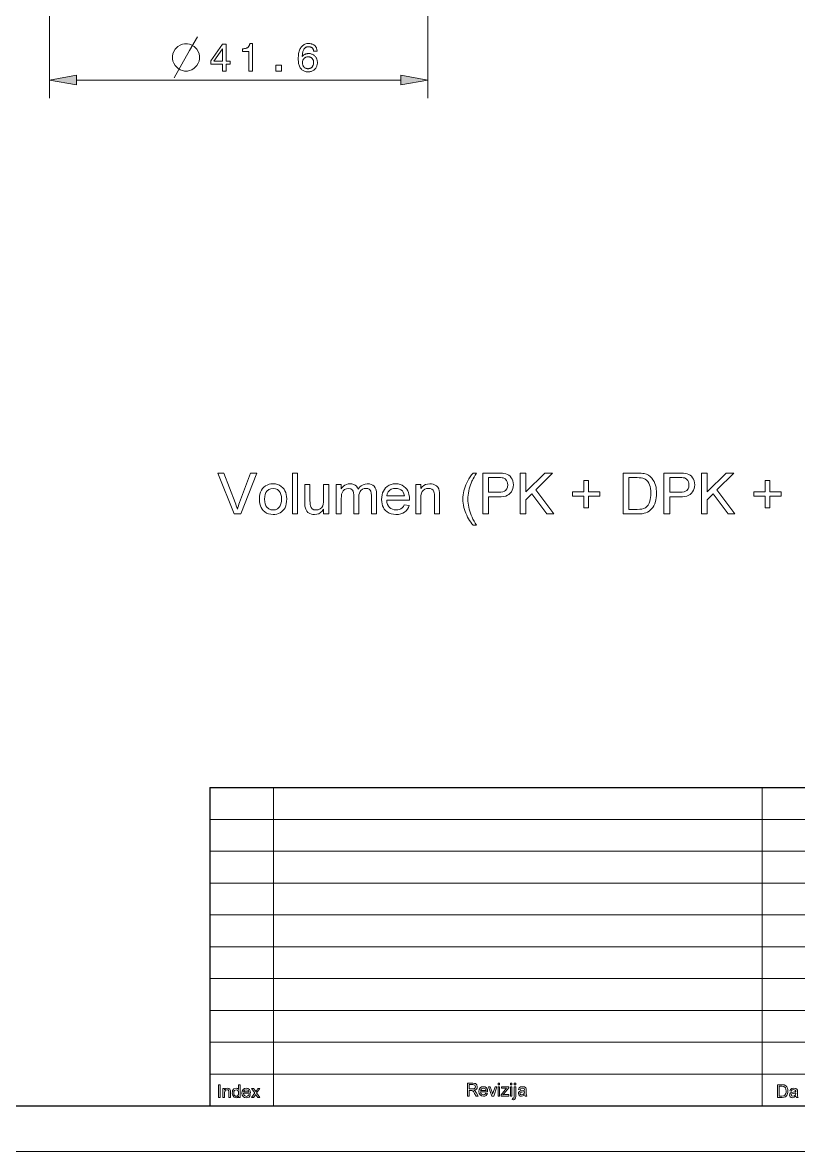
# Model space of a CAD drawing. Extents: x 0 to 297, y 0 to 547.
# Drawn here: x 121.8 to 207.2, y 0 to 124.1 of the extents above; entities that cross this region are included whole.
import ezdxf

# ---------------------------------------------------------------- set-up
doc = ezdxf.new("R2010")
doc.units = 0

msp = doc.modelspace()

# ---------------------------------------------------------------- linework, layer by layer
at = {"color": 7, "lineweight": 13}
for p, q in [((124.8, 148.16), (124.8, 115.79)), ((166.4, 148.16), (166.4, 115.79)), ((127.75, 117.79), (163.45, 117.79)), ((149.42, 40), (149.42, 5)), ((203.21, 40), (203.21, 5)), ((142.42, 36.5), (292, 36.5)), ((292, 33), (142.42, 33)), ((142.42, 29.5), (260.61, 29.5)), ((142.42, 26), (260.61, 26)), ((142.42, 22.5), (260.61, 22.5)), ((142.42, 19), (292, 19)), ((224.21, 15.5), (142.42, 15.5)), ((142.42, 12), (292, 12)), ((142.42, 8.5), (292, 8.5)), ((0, 0), (297, 0))]:
    msp.add_line(p, q, dxfattribs=at)
at = {"color": 7, "lineweight": 30}
for p, q in [((142.42, 40), (292, 40)), ((142.42, 40), (142.42, 5)), ((20, 5), (292, 5))]:
    msp.add_line(p, q, dxfattribs=at)
at = {"color": 7, "lineweight": 13}
for points in [[(139.96, 121.79), (139.66, 121.79), (139.41, 121.74), (139.16, 121.64), (138.91, 121.49), (138.61, 121.19), (138.46, 120.94), (138.36, 120.69), (138.31, 120.44), (138.31, 120.14), (138.36, 119.89), (138.46, 119.64), (138.61, 119.39), (138.91, 119.09), (139.16, 118.94), (139.41, 118.84), (139.66, 118.79), (139.96, 118.79), (140.21, 118.84), (140.46, 118.94), (140.71, 119.09), (141.01, 119.39), (141.16, 119.64), (141.26, 119.89), (141.31, 120.14), (141.31, 120.44), (141.26, 120.69), (141.16, 120.94), (141.01, 121.19), (140.71, 121.49), (140.46, 121.64), (140.21, 121.74)], [(143.84, 118.79), (143.84, 119.54), (142.53, 119.54), (142.53, 119.92), (143.84, 121.73), (144.23, 121.73), (144.23, 119.88), (144.66, 119.88), (144.66, 119.54), (144.23, 119.54), (144.23, 118.79)], [(146.73, 118.79), (146.73, 120.93), (146.03, 120.93), (146.03, 121.23), (146.1, 121.24), (146.17, 121.24), (146.24, 121.25), (146.3, 121.26), (146.36, 121.27), (146.42, 121.29), (146.47, 121.31), (146.52, 121.33), (146.56, 121.35), (146.6, 121.38), (146.64, 121.41), (146.67, 121.44), (146.7, 121.47), (146.73, 121.51), (146.75, 121.55), (146.77, 121.6), (146.79, 121.65), (146.81, 121.7), (146.82, 121.76), (146.83, 121.81), (147.12, 121.81), (147.12, 118.79)], [(154.24, 120.98), (153.84, 120.98), (153.84, 121.03), (153.83, 121.07), (153.82, 121.11), (153.8, 121.15), (153.79, 121.19), (153.77, 121.22), (153.75, 121.26), (153.73, 121.29), (153.71, 121.31), (153.68, 121.34), (153.65, 121.36), (153.62, 121.38), (153.59, 121.4), (153.55, 121.42), (153.51, 121.43), (153.47, 121.44), (153.43, 121.45), (153.39, 121.46), (153.34, 121.46), (153.3, 121.46), (153.23, 121.46), (153.17, 121.45), (153.11, 121.44), (153.06, 121.42), (153.01, 121.4), (152.96, 121.37), (152.91, 121.33), (152.87, 121.29), (152.83, 121.25), (152.79, 121.19), (152.76, 121.14), (152.73, 121.07), (152.7, 121.01), (152.68, 120.93), (152.65, 120.85), (152.64, 120.77), (152.62, 120.68), (152.61, 120.58), (152.6, 120.48), (152.59, 120.38), (152.61, 120.41), (152.64, 120.44), (152.67, 120.47), (152.7, 120.49), (152.73, 120.52), (152.76, 120.54), (152.79, 120.56), (152.83, 120.59), (152.86, 120.6), (152.9, 120.62), (152.93, 120.64), (152.97, 120.65), (153.01, 120.67), (153.05, 120.68), (153.09, 120.69), (153.13, 120.69), (153.17, 120.7), (153.22, 120.7), (153.26, 120.71), (153.31, 120.71), (153.39, 120.7), (153.47, 120.7), (153.55, 120.68), (153.62, 120.66), (153.69, 120.64), (153.76, 120.61), (153.82, 120.57), (153.88, 120.53), (153.94, 120.49), (154, 120.43), (154.05, 120.38), (154.09, 120.32), (154.13, 120.25), (154.17, 120.19), (154.2, 120.12), (154.22, 120.04), (154.24, 119.97), (154.25, 119.89), (154.26, 119.8), (154.26, 119.71), (154.26, 119.63), (154.25, 119.54), (154.24, 119.46), (154.22, 119.38), (154.19, 119.31), (154.16, 119.24), (154.12, 119.17), (154.08, 119.11), (154.03, 119.05), (153.98, 118.99), (153.92, 118.93), (153.86, 118.89), (153.8, 118.85), (153.73, 118.81), (153.66, 118.78), (153.58, 118.75), (153.5, 118.73), (153.42, 118.72), (153.33, 118.71), (153.24, 118.71), (153.14, 118.71), (153.04, 118.72), (152.95, 118.74), (152.86, 118.77), (152.78, 118.8), (152.7, 118.84), (152.63, 118.89), (152.56, 118.94), (152.5, 119), (152.44, 119.07), (152.38, 119.15), (152.34, 119.23), (152.29, 119.32), (152.26, 119.42), (152.23, 119.52), (152.2, 119.63), (152.18, 119.74), (152.17, 119.86), (152.16, 119.99), (152.16, 120.12), (152.16, 120.28), (152.17, 120.43), (152.18, 120.58), (152.2, 120.71), (152.23, 120.84), (152.26, 120.96), (152.3, 121.07), (152.35, 121.18), (152.4, 121.28), (152.45, 121.37), (152.52, 121.46), (152.58, 121.53), (152.66, 121.6), (152.73, 121.65), (152.81, 121.7), (152.9, 121.74), (152.99, 121.77), (153.09, 121.8), (153.19, 121.81), (153.29, 121.81), (153.37, 121.81), (153.45, 121.8), (153.53, 121.79), (153.6, 121.78), (153.67, 121.76), (153.74, 121.74), (153.8, 121.71), (153.86, 121.67), (153.92, 121.64), (153.97, 121.6), (154.01, 121.55), (154.06, 121.5), (154.09, 121.45), (154.13, 121.39), (154.16, 121.33), (154.18, 121.27), (154.2, 121.2), (154.22, 121.13), (154.23, 121.06)], [(142.89, 119.88), (143.84, 119.88), (143.84, 121.23)], [(149.7, 118.79), (149.7, 119.44), (150.3, 119.44), (150.3, 118.79)], [(153.85, 119.71), (153.84, 119.77), (153.84, 119.82), (153.83, 119.87), (153.82, 119.93), (153.8, 119.97), (153.79, 120.02), (153.77, 120.06), (153.74, 120.1), (153.71, 120.14), (153.68, 120.18), (153.65, 120.21), (153.61, 120.24), (153.58, 120.27), (153.54, 120.29), (153.5, 120.31), (153.45, 120.32), (153.41, 120.34), (153.36, 120.35), (153.31, 120.35), (153.26, 120.35), (153.2, 120.35), (153.14, 120.35), (153.09, 120.34), (153.04, 120.33), (152.99, 120.31), (152.95, 120.29), (152.91, 120.27), (152.87, 120.24), (152.83, 120.21), (152.79, 120.18), (152.76, 120.14), (152.73, 120.11), (152.71, 120.06), (152.69, 120.02), (152.67, 119.97), (152.65, 119.93), (152.64, 119.87), (152.63, 119.82), (152.63, 119.76), (152.63, 119.71), (152.63, 119.65), (152.63, 119.59), (152.64, 119.54), (152.65, 119.48), (152.67, 119.44), (152.69, 119.39), (152.71, 119.34), (152.73, 119.3), (152.76, 119.26), (152.79, 119.23), (152.83, 119.19), (152.86, 119.16), (152.9, 119.14), (152.94, 119.11), (152.99, 119.09), (153.03, 119.08), (153.08, 119.07), (153.13, 119.06), (153.18, 119.05), (153.24, 119.05), (153.29, 119.05), (153.34, 119.06), (153.39, 119.07), (153.44, 119.08), (153.48, 119.1), (153.53, 119.12), (153.57, 119.14), (153.61, 119.17), (153.64, 119.2), (153.68, 119.23), (153.71, 119.27), (153.74, 119.31), (153.76, 119.35), (153.78, 119.4), (153.8, 119.44), (153.82, 119.49), (153.83, 119.54), (153.84, 119.6), (153.84, 119.65)], [(127.75, 118.32), (124.8, 117.79), (127.75, 117.27)], [(163.45, 117.27), (166.4, 117.79), (163.45, 118.32)], [(145.12, 70.09), (143.32, 74.59), (143.99, 74.59), (145.21, 71.35), (145.28, 71.16), (145.34, 70.97), (145.4, 70.8), (145.46, 70.62), (145.51, 70.8), (145.57, 70.99), (145.63, 71.17), (145.7, 71.35), (146.92, 74.59), (147.59, 74.59), (145.85, 70.09)], [(151.52, 70.09), (151.52, 74.59), (152.08, 74.59), (152.08, 70.09)], [(171.39, 68.84), (171.26, 69.01), (171.13, 69.18), (171.01, 69.36), (170.9, 69.55), (170.79, 69.74), (170.69, 69.95), (170.59, 70.16), (170.51, 70.37), (170.43, 70.59), (170.37, 70.81), (170.33, 71.04), (170.29, 71.26), (170.27, 71.49), (170.27, 71.72), (170.27, 71.95), (170.29, 72.19), (170.33, 72.42), (170.37, 72.64), (170.44, 72.86), (170.51, 73.08), (170.6, 73.3), (170.7, 73.51), (170.81, 73.73), (170.94, 73.95), (171.08, 74.16), (171.23, 74.38), (171.39, 74.59), (171.77, 74.59), (171.62, 74.36), (171.5, 74.15), (171.4, 73.97), (171.32, 73.82), (171.26, 73.7), (171.17, 73.49), (171.09, 73.28), (171.02, 73.06), (170.96, 72.84), (170.91, 72.62), (170.88, 72.39), (170.85, 72.17), (170.83, 71.94), (170.83, 71.72), (170.83, 71.49), (170.85, 71.27), (170.88, 71.05), (170.92, 70.83), (170.97, 70.61), (171.03, 70.39), (171.1, 70.17), (171.18, 69.95), (171.28, 69.72), (171.38, 69.5), (171.5, 69.28), (171.63, 69.06), (171.77, 68.84)], [(172.45, 70.09), (172.45, 74.59), (174.12, 74.59), (174.39, 74.59), (174.62, 74.57), (174.79, 74.55), (175, 74.5), (175.18, 74.43), (175.34, 74.34), (175.48, 74.23), (175.59, 74.08), (175.69, 73.91), (175.77, 73.73), (175.81, 73.52), (175.83, 73.31), (175.81, 73.09), (175.77, 72.89), (175.7, 72.7), (175.6, 72.52), (175.47, 72.36), (175.34, 72.24), (175.17, 72.14), (174.98, 72.06), (174.75, 72.01), (174.49, 71.98), (174.2, 71.97), (173.08, 71.97), (173.08, 70.09)], [(176.58, 70.09), (176.58, 74.59), (177.2, 74.59), (177.2, 72.51), (179.29, 74.59), (180.14, 74.59), (178.29, 72.74), (180.27, 70.09), (179.5, 70.09), (177.85, 72.3), (177.2, 71.65), (177.2, 70.09)], [(187.89, 70.09), (187.89, 74.59), (189.43, 74.59), (189.67, 74.59), (189.89, 74.57), (190.07, 74.55), (190.22, 74.53), (190.46, 74.45), (190.68, 74.34), (190.87, 74.2), (191.04, 74.04), (191.18, 73.86), (191.3, 73.66), (191.4, 73.43), (191.47, 73.24), (191.52, 73.04), (191.55, 72.83), (191.57, 72.6), (191.58, 72.37), (191.57, 72.12), (191.55, 71.88), (191.51, 71.66), (191.46, 71.46), (191.37, 71.21), (191.27, 70.99), (191.16, 70.8), (191.03, 70.64), (190.89, 70.5), (190.75, 70.39), (190.59, 70.3), (190.41, 70.23), (190.22, 70.17), (190, 70.12), (189.76, 70.1), (189.5, 70.09)], [(192.39, 70.09), (192.39, 74.59), (194.06, 74.59), (194.33, 74.59), (194.55, 74.57), (194.73, 74.55), (194.94, 74.5), (195.12, 74.43), (195.28, 74.34), (195.41, 74.23), (195.53, 74.08), (195.63, 73.91), (195.71, 73.73), (195.75, 73.52), (195.77, 73.31), (195.75, 73.09), (195.71, 72.89), (195.64, 72.7), (195.54, 72.52), (195.41, 72.36), (195.28, 72.24), (195.11, 72.14), (194.92, 72.06), (194.69, 72.01), (194.43, 71.98), (194.13, 71.97), (193.02, 71.97), (193.02, 70.09)], [(196.52, 70.09), (196.52, 74.59), (197.14, 74.59), (197.14, 72.51), (199.22, 74.59), (200.08, 74.59), (198.22, 72.74), (200.2, 70.09), (199.44, 70.09), (197.79, 72.3), (197.14, 71.65), (197.14, 70.09)], [(147.89, 71.72), (147.9, 72), (147.95, 72.26), (148.01, 72.5), (148.11, 72.7), (148.23, 72.89), (148.38, 73.04), (148.56, 73.17), (148.74, 73.27), (148.95, 73.35), (149.16, 73.39), (149.39, 73.4), (149.65, 73.39), (149.88, 73.33), (150.1, 73.25), (150.29, 73.12), (150.47, 72.97), (150.6, 72.81), (150.7, 72.64), (150.79, 72.45), (150.84, 72.24), (150.88, 72.01), (150.89, 71.76), (150.88, 71.47), (150.84, 71.2), (150.79, 70.98), (150.71, 70.78), (150.6, 70.61), (150.48, 70.46), (150.33, 70.33), (150.17, 70.23), (149.98, 70.14), (149.8, 70.08), (149.6, 70.04), (149.39, 70.03), (149.13, 70.05), (148.9, 70.1), (148.68, 70.18), (148.48, 70.31), (148.31, 70.46), (148.18, 70.62), (148.07, 70.8), (147.99, 70.99), (147.94, 71.21), (147.9, 71.45)], [(154.95, 70.09), (154.95, 70.6), (154.8, 70.4), (154.62, 70.24), (154.42, 70.12), (154.2, 70.05), (153.96, 70.03), (153.78, 70.04), (153.61, 70.08), (153.44, 70.14), (153.23, 70.26), (153.09, 70.41), (152.99, 70.6), (152.92, 70.82), (152.9, 70.95), (152.89, 71.12), (152.89, 71.33), (152.89, 73.34), (153.45, 73.34), (153.45, 71.56), (153.46, 71.31), (153.47, 71.12), (153.49, 70.99), (153.57, 70.8), (153.7, 70.65), (153.89, 70.56), (154.11, 70.53), (154.34, 70.56), (154.56, 70.65), (154.75, 70.8), (154.86, 71), (154.91, 71.16), (154.94, 71.37), (154.95, 71.62), (154.95, 73.34), (155.52, 73.34), (155.52, 70.09)], [(156.33, 70.09), (156.33, 73.34), (156.89, 73.34), (156.89, 72.85), (157, 73.01), (157.13, 73.14), (157.29, 73.25), (157.46, 73.34), (157.65, 73.39), (157.85, 73.4), (158.07, 73.39), (158.26, 73.33), (158.42, 73.25), (158.56, 73.13), (158.66, 72.98), (158.74, 72.81), (158.91, 73.03), (159.09, 73.19), (159.29, 73.31), (159.51, 73.38), (159.75, 73.4), (159.98, 73.39), (160.18, 73.34), (160.36, 73.25), (160.5, 73.14), (160.62, 72.98), (160.7, 72.8), (160.75, 72.57), (160.77, 72.31), (160.77, 70.09), (160.2, 70.09), (160.2, 72.11), (160.19, 72.39), (160.15, 72.58), (160.07, 72.71), (159.96, 72.82), (159.8, 72.88), (159.62, 72.9), (159.41, 72.88), (159.22, 72.8), (159.05, 72.68), (158.96, 72.55), (158.88, 72.39), (158.84, 72.19), (158.83, 71.96), (158.83, 70.09), (158.27, 70.09), (158.27, 72.18), (158.25, 72.4), (158.21, 72.58), (158.13, 72.72), (157.95, 72.86), (157.69, 72.9), (157.47, 72.87), (157.26, 72.78), (157.09, 72.63), (156.98, 72.43), (156.93, 72.25), (156.9, 72.03), (156.89, 71.76), (156.89, 70.09)], [(163.82, 71.09), (164.37, 71.03), (164.29, 70.8), (164.18, 70.61), (164.03, 70.43), (163.86, 70.29), (163.66, 70.18), (163.44, 70.09), (163.19, 70.04), (162.91, 70.03), (162.63, 70.05), (162.38, 70.1), (162.15, 70.19), (161.94, 70.31), (161.76, 70.46), (161.62, 70.62), (161.52, 70.79), (161.43, 70.99), (161.38, 71.2), (161.34, 71.44), (161.33, 71.69), (161.34, 71.95), (161.38, 72.19), (161.44, 72.41), (161.52, 72.61), (161.63, 72.79), (161.76, 72.95), (161.94, 73.12), (162.15, 73.24), (162.37, 73.33), (162.61, 73.39), (162.88, 73.4), (163.14, 73.39), (163.37, 73.33), (163.59, 73.25), (163.79, 73.12), (163.97, 72.97), (164.1, 72.81), (164.2, 72.63), (164.28, 72.44), (164.34, 72.22), (164.38, 71.99), (164.39, 71.74), (164.39, 71.59), (161.89, 71.59), (161.92, 71.35), (161.99, 71.14), (162.08, 70.95), (162.21, 70.8), (162.36, 70.68), (162.53, 70.6), (162.72, 70.55), (162.92, 70.53), (163.12, 70.54), (163.3, 70.59), (163.46, 70.66), (163.6, 70.77), (163.72, 70.91)], [(165.08, 70.09), (165.08, 73.34), (165.64, 73.34), (165.64, 72.88), (165.79, 73.07), (165.97, 73.21), (166.16, 73.32), (166.39, 73.38), (166.63, 73.4), (166.82, 73.39), (166.99, 73.36), (167.15, 73.3), (167.36, 73.18), (167.51, 73.02), (167.61, 72.84), (167.67, 72.62), (167.69, 72.49), (167.7, 72.31), (167.7, 72.08), (167.7, 70.09), (167.14, 70.09), (167.14, 72.04), (167.13, 72.25), (167.11, 72.41), (167.08, 72.54), (166.99, 72.69), (166.86, 72.81), (166.68, 72.88), (166.48, 72.9), (166.26, 72.88), (166.07, 72.81), (165.89, 72.68), (165.78, 72.55), (165.7, 72.36), (165.66, 72.13), (165.64, 71.84), (165.64, 70.09)], [(173.08, 72.47), (174.19, 72.47), (174.44, 72.48), (174.66, 72.52), (174.84, 72.59), (174.97, 72.68), (175.1, 72.85), (175.18, 73.05), (175.2, 73.29), (175.19, 73.47), (175.14, 73.64), (175.07, 73.78), (174.91, 73.95), (174.71, 74.05), (174.59, 74.07), (174.41, 74.09), (174.18, 74.09), (173.08, 74.09)], [(183.58, 70.78), (183.58, 72.03), (182.33, 72.03), (182.33, 72.53), (183.58, 72.53), (183.58, 73.78), (184.08, 73.78), (184.08, 72.53), (185.33, 72.53), (185.33, 72.03), (184.08, 72.03), (184.08, 70.78)], [(188.52, 70.59), (189.45, 70.59), (189.72, 70.6), (189.94, 70.63), (190.13, 70.68), (190.35, 70.78), (190.52, 70.91), (190.65, 71.07), (190.75, 71.27), (190.84, 71.49), (190.89, 71.68), (190.92, 71.89), (190.95, 72.13), (190.95, 72.37), (190.94, 72.65), (190.92, 72.9), (190.87, 73.12), (190.81, 73.31), (190.73, 73.48), (190.61, 73.66), (190.48, 73.8), (190.34, 73.92), (190.18, 74), (190.05, 74.04), (189.88, 74.07), (189.67, 74.08), (189.43, 74.09), (188.52, 74.09)], [(193.02, 72.47), (194.13, 72.47), (194.38, 72.48), (194.6, 72.52), (194.77, 72.59), (194.91, 72.68), (195.04, 72.85), (195.11, 73.05), (195.14, 73.29), (195.13, 73.47), (195.08, 73.64), (195, 73.78), (194.85, 73.95), (194.65, 74.05), (194.52, 74.07), (194.35, 74.09), (194.12, 74.09), (193.02, 74.09)], [(203.52, 70.78), (203.52, 72.03), (202.27, 72.03), (202.27, 72.53), (203.52, 72.53), (203.52, 73.78), (204.02, 73.78), (204.02, 72.53), (205.27, 72.53), (205.27, 72.03), (204.02, 72.03), (204.02, 70.78)], [(148.45, 71.72), (148.47, 71.44), (148.52, 71.2), (148.6, 70.99), (148.72, 70.82), (148.91, 70.66), (149.14, 70.56), (149.39, 70.53), (149.65, 70.56), (149.87, 70.66), (150.06, 70.83), (150.18, 70.99), (150.26, 71.2), (150.31, 71.45), (150.33, 71.73), (150.31, 72), (150.26, 72.24), (150.18, 72.44), (150.06, 72.61), (149.87, 72.77), (149.64, 72.87), (149.39, 72.9), (149.14, 72.87), (148.91, 72.77), (148.72, 72.61), (148.6, 72.44), (148.52, 72.24), (148.47, 72)], [(161.89, 72.09), (163.83, 72.09), (163.79, 72.31), (163.71, 72.49), (163.61, 72.63), (163.45, 72.75), (163.28, 72.83), (163.09, 72.89), (162.88, 72.9), (162.62, 72.88), (162.39, 72.8), (162.2, 72.68), (162.04, 72.52), (161.94, 72.32)], [(170.76, 6.09), (170.76, 7.49), (171.37, 7.49), (171.53, 7.48), (171.64, 7.45), (171.79, 7.32), (171.85, 7.11), (171.83, 6.97), (171.76, 6.86), (171.64, 6.78), (171.47, 6.73), (171.58, 6.66), (171.73, 6.47), (171.96, 6.09), (171.74, 6.09), (171.56, 6.38), (171.43, 6.58), (171.34, 6.67), (171.26, 6.71), (171.16, 6.71), (170.95, 6.71), (170.95, 6.09)], [(174.14, 7.32), (174.14, 7.49), (174.31, 7.49), (174.31, 7.32)], [(175.5, 7.32), (175.5, 7.49), (175.67, 7.49), (175.67, 7.32)], [(175.91, 7.32), (175.91, 7.49), (176.08, 7.49), (176.08, 7.32)], [(143.38, 5.92), (143.38, 7.32), (143.57, 7.32), (143.57, 5.92)], [(143.88, 5.92), (143.88, 6.93), (144.06, 6.93), (144.06, 6.79), (144.19, 6.91), (144.37, 6.95), (144.53, 6.92), (144.64, 6.83), (144.69, 6.7), (144.7, 6.54), (144.7, 5.92), (144.52, 5.92), (144.52, 6.53), (144.51, 6.68), (144.44, 6.76), (144.32, 6.79), (144.14, 6.73), (144.08, 6.63), (144.06, 6.46), (144.06, 5.92)], [(145.59, 5.92), (145.59, 6.07), (145.48, 5.94), (145.32, 5.9), (145.1, 5.97), (144.95, 6.15), (144.91, 6.28), (144.89, 6.42), (144.91, 6.57), (144.94, 6.7), (145.09, 6.88), (145.32, 6.95), (145.48, 6.91), (145.59, 6.8), (145.59, 7.32), (145.77, 7.32), (145.77, 5.92)], [(145.07, 6.42), (145.09, 6.26), (145.15, 6.15), (145.33, 6.05), (145.52, 6.14), (145.58, 6.25), (145.59, 6.41), (145.58, 6.58), (145.52, 6.7), (145.33, 6.79), (145.14, 6.7), (145.09, 6.59)], [(146.74, 6.23), (146.91, 6.21), (146.85, 6.08), (146.75, 5.98), (146.62, 5.92), (146.46, 5.9), (146.25, 5.93), (146.1, 6.04), (146, 6.2), (145.96, 6.42), (146, 6.64), (146.1, 6.81), (146.25, 6.91), (146.45, 6.95), (146.63, 6.92), (146.79, 6.81), (146.88, 6.65), (146.92, 6.43), (146.92, 6.39), (146.14, 6.39), (146.17, 6.24), (146.24, 6.14), (146.46, 6.05), (146.63, 6.1)], [(146.14, 6.54), (146.74, 6.54), (146.67, 6.71), (146.45, 6.79), (146.23, 6.72)], [(147.01, 5.92), (147.37, 6.43), (147.03, 6.93), (147.24, 6.93), (147.41, 6.69), (147.48, 6.58), (147.56, 6.68), (147.73, 6.93), (147.94, 6.93), (147.58, 6.43), (147.93, 5.92), (147.72, 5.92), (147.51, 6.22), (147.48, 6.27), (147.22, 5.92)], [(170.95, 6.87), (171.34, 6.87), (171.52, 6.89), (171.62, 6.98), (171.65, 7.11), (171.59, 7.27), (171.38, 7.34), (170.95, 7.34)], [(172.81, 6.4), (172.98, 6.38), (172.92, 6.25), (172.83, 6.15), (172.69, 6.09), (172.53, 6.07), (172.33, 6.11), (172.17, 6.21), (172.07, 6.37), (172.04, 6.59), (172.07, 6.81), (172.17, 6.98), (172.33, 7.09), (172.52, 7.12), (172.71, 7.09), (172.86, 6.99), (172.96, 6.82), (172.99, 6.6), (172.99, 6.56), (172.21, 6.56), (172.24, 6.42), (172.31, 6.31), (172.53, 6.23), (172.7, 6.27)], [(172.21, 6.71), (172.82, 6.71), (172.75, 6.88), (172.52, 6.97), (172.31, 6.9)], [(173.45, 6.09), (173.09, 7.1), (173.27, 7.1), (173.48, 6.5), (173.54, 6.29), (173.61, 6.48), (173.82, 7.1), (174, 7.1), (173.66, 6.09)], [(174.14, 6.09), (174.14, 7.1), (174.31, 7.1), (174.31, 6.09)], [(174.47, 6.09), (174.47, 6.24), (175.08, 6.97), (174.9, 6.95), (174.53, 6.95), (174.53, 7.1), (175.32, 7.1), (175.32, 6.99), (174.78, 6.35), (174.68, 6.23), (174.89, 6.25), (175.34, 6.25), (175.34, 6.09)], [(175.5, 6.09), (175.5, 7.1), (175.67, 7.1), (175.67, 6.09)], [(175.7, 5.7), (175.73, 5.85), (175.81, 5.84), (175.88, 5.87), (175.91, 6.05), (175.91, 7.1), (176.08, 7.1), (176.08, 6.04), (176.07, 5.88), (176.03, 5.78), (175.83, 5.68)], [(177.07, 6.23), (176.88, 6.11), (176.7, 6.07), (176.56, 6.09), (176.45, 6.15), (176.37, 6.36), (176.4, 6.49), (176.48, 6.59), (176.6, 6.65), (176.75, 6.67), (176.92, 6.7), (177.05, 6.73), (177.05, 6.77), (177, 6.91), (176.81, 6.97), (176.64, 6.93), (176.56, 6.79), (176.38, 6.81), (176.46, 6.98), (176.61, 7.09), (176.85, 7.12), (177.06, 7.09), (177.18, 7.01), (177.23, 6.89), (177.24, 6.74), (177.24, 6.52), (177.24, 6.34), (177.25, 6.23), (177.3, 6.09), (177.12, 6.09)], [(177.05, 6.58), (176.93, 6.55), (176.77, 6.52), (176.63, 6.49), (176.56, 6.44), (176.54, 6.37), (176.59, 6.27), (176.74, 6.23), (176.91, 6.27), (177.02, 6.37), (177.05, 6.52)], [(204.88, 5.93), (204.88, 7.33), (205.36, 7.33), (205.6, 7.31), (205.81, 7.21), (205.9, 7.1), (205.97, 6.97), (206.01, 6.82), (206.03, 6.64), (206.02, 6.49), (205.99, 6.36), (205.9, 6.15), (205.77, 6.02), (205.6, 5.95), (205.38, 5.93)], [(205.07, 6.09), (205.36, 6.09), (205.58, 6.11), (205.7, 6.19), (205.8, 6.37), (205.82, 6.49), (205.83, 6.64), (205.81, 6.84), (205.76, 6.99), (205.59, 7.15), (205.36, 7.18), (205.07, 7.18)], [(206.9, 6.07), (206.72, 5.95), (206.54, 5.91), (206.39, 5.93), (206.29, 5.99), (206.2, 6.2), (206.23, 6.33), (206.32, 6.43), (206.44, 6.49), (206.59, 6.51), (206.76, 6.54), (206.88, 6.57), (206.88, 6.61), (206.84, 6.75), (206.65, 6.81), (206.48, 6.77), (206.4, 6.63), (206.22, 6.65), (206.3, 6.82), (206.45, 6.93), (206.68, 6.96), (206.89, 6.93), (207.01, 6.85), (207.07, 6.73), (207.08, 6.58), (207.08, 6.36), (207.08, 6.18), (207.09, 6.07), (207.14, 5.93), (206.96, 5.93)], [(206.88, 6.42), (206.77, 6.39), (206.61, 6.36), (206.47, 6.33), (206.4, 6.28), (206.38, 6.21), (206.43, 6.11), (206.57, 6.07), (206.75, 6.11), (206.85, 6.21), (206.88, 6.36)]]:
    msp.add_lwpolyline(points, close=True, dxfattribs=at)
msp.add_lwpolyline([(138.51, 118.04), (140.21, 121.04), (141.06, 122.54)], dxfattribs=at)
for points in [[(127.75, 118.32), (124.8, 117.79), (127.75, 118.32), (127.75, 117.27)], [(163.45, 117.27), (166.4, 117.79), (163.45, 117.27), (163.45, 118.32)]]:
    msp.add_solid(points, dxfattribs=at)

doc.saveas('drawing.dxf')
